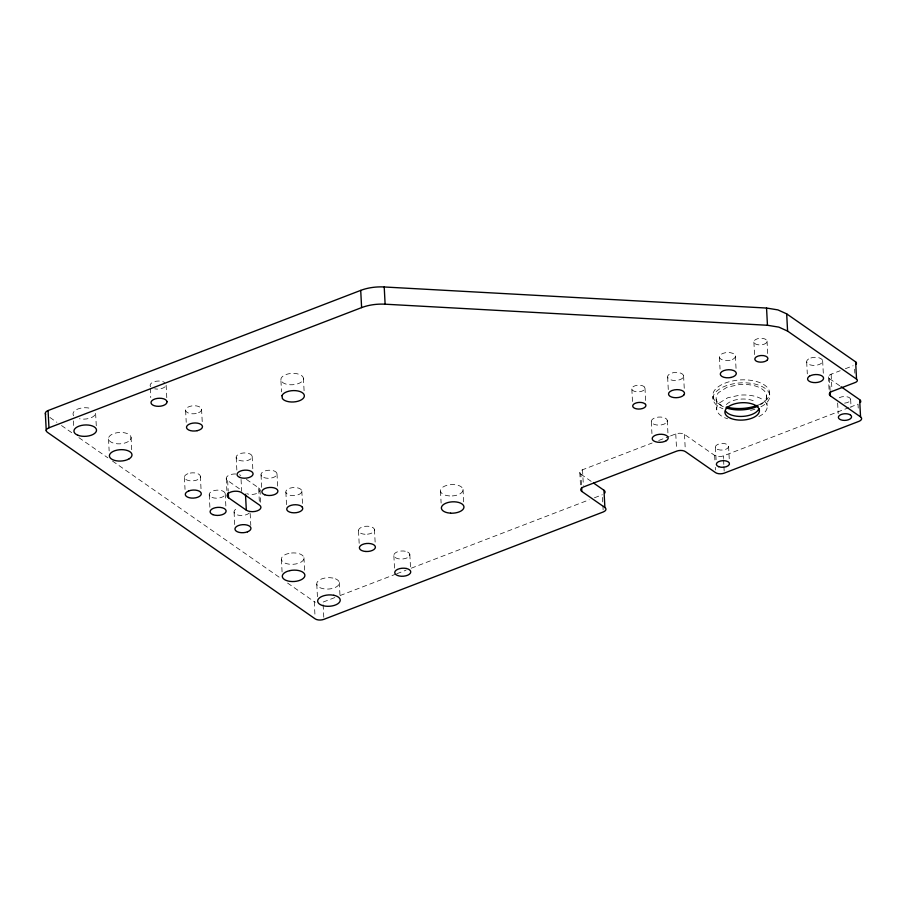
<?xml version="1.0" encoding="UTF-8"?>
<svg xmlns="http://www.w3.org/2000/svg" width="907" height="907" viewBox="0 0 907 907"><rect width="100%" height="100%" fill="white"/><g stroke="black" fill="none" stroke-linecap="round" stroke-linejoin="round"><path stroke-width="0.68" stroke-dasharray="4.54 3.4" d="M280.898 379.954L281.057 378.468A11.315 5.691 -3 0 1 297.043 373.752A11.315 5.691 -3 0 1 300.75 382.448A11.315 5.691 -3 0 1 282.848 382.663L280.898 379.954L281.521 391.881M581.466 484.814L580.911 474.214A6.281 3.163 -3 0 1 582.543 469.758L652.133 443.001M658.697 440.485L669.196 436.448M670.511 435.938L675.76 433.92A6.281 3.163 -3 0 1 684.49 434.408L714.648 455.416A6.281 3.163 -3 0 0 723.367 455.892L848.782 407.685M830.12 390.588L829.497 378.661A6.281 3.163 -3 0 1 831.129 374.206L840.188 370.725M845.358 368.73L853.124 365.748M334.842 597.566L322.983 602.123A6.281 3.163 -3 0 1 321.532 602.554M340.114 595.536L395.463 574.267M396.778 573.757L406.007 570.208M411.268 568.19L589.165 499.814M594.436 497.784L602.339 494.746M850.097 407.175L858.022 404.137L858.226 408.105M829.497 378.661L839.939 385.94M580.911 474.214L591.285 481.447M246.398 479.361L258.62 487.875L259.391 502.444M235.718 474.01A8.016 4.025 -3 0 0 233.632 474.032L231.58 474.327A8.016 4.025 -3 0 0 227.646 480.563L242.09 490.63M49.908 417.458L56.869 422.299M61.506 425.53L73.093 433.614M78.898 437.65L107.876 457.842M112.513 461.073L279.481 577.408M287.598 583.065L314.264 601.647A6.281 3.163 -3 0 0 315.353 602.214M854.621 369.228L854.836 373.196M850.653 399.341L851.061 407.288M837.649 403.014L838.204 413.603M831.129 374.206L831.968 390.101M828.397 376.836L829.1 390.078M822.649 360.737L823.409 375.305M806.686 361.972L807.309 373.899M767.039 341.077L767.73 354.32M769.555 391.971L769.714 394.953M766.585 395.203L767.141 405.769M753.898 342.109L754.59 355.351M735.384 355.918L736.076 369.172M728.582 446.255L729.341 460.824M719.421 357.165L720.045 369.092M723.367 455.892L723.503 458.545M723.582 459.872L723.854 465.166M723.922 466.493L724.205 471.787M716.201 399.125L716.757 409.703M712.913 396.393L713.072 399.375M715.442 447.276L716.133 460.529M714.648 455.416L714.988 462.037M715.272 467.332L715.408 469.985M683.595 375.827L684.286 389.069M684.49 434.408L685.25 448.976M675.76 433.92L676.531 448.489M667.631 377.074L668.323 390.316M667.28 420.451L667.971 433.693M651.317 421.698L651.94 433.614M644.968 388.003L645.659 401.245M631.828 389.024L632.587 403.592M602.475 497.387L602.826 504.02M602.894 505.335L603.166 510.641M582.543 469.758L583.371 485.653M579.811 472.388L580.514 485.63M463.035 489.406L463.794 503.975M440.496 491.163L441.119 503.079M409.817 554.392L410.52 567.635M393.865 555.64L394.556 568.882M374.466 529.631L375.169 542.874M358.514 530.867L359.206 544.121M339.309 582.498L340 595.752M323.13 604.776L323.822 618.018M316.781 584.255L317.473 597.509M303.426 378.196L304.128 391.45M314.264 601.647L315.024 616.216M301.816 490.936L302.519 504.179M303.958 557.737L304.65 570.991M285.864 492.184L286.555 505.426M276.986 473.635L277.678 486.878M281.431 559.494L282.122 572.748M261.023 474.883L261.726 488.125M260.003 489.791L260.694 503.045M252.157 456.334L252.917 470.903M250.173 513.487L250.797 525.414M241.058 479.463L241.681 491.39M236.194 457.582L236.965 472.15M234.074 512.081L234.766 525.334M227.646 480.563L228.201 491.163M226.262 478.647L226.886 490.574M225.197 493.544L225.968 508.113M209.234 494.78L209.936 508.033M201.569 409.159L202.261 422.401M200.368 476.243L201.059 489.485M185.606 410.406L186.23 422.322M184.404 477.479L185.028 489.406M166.786 397.685L166.094 384.443L165.981 385.498A8.016 4.025 -3 0 1 154.655 388.842M150.267 388.332L150.755 397.606M131.05 437.265L131.753 450.518M108.523 439.022L109.146 450.949M96.278 425.802L95.575 412.549A11.315 5.691 -3 0 1 79.431 418.762M73.399 420.927L73.671 426.233M758.49 404.885A28.434 14.308 -3 0 0 767.776 388.037A28.434 14.308 -3 0 0 739.058 379.988C730.679 380.883 721.859 382.981 715.623 389.001A28.434 14.308 -3 0 0 722.754 405.78M844.587 403.139A6.598 3.322 -3 0 0 849.519 397.754L848.362 397.153A6.598 3.322 -3 0 0 838.136 398.649M150.562 386.699A8.016 4.025 -3 0 1 154.496 381.609A8.016 4.025 -3 0 1 164.723 382.527M249.266 512.92A8.016 4.025 -3 0 1 246.579 514.62L244.709 515.165A8.016 4.025 -3 0 1 234.913 513.566A8.016 4.025 -3 0 1 237.532 508.317M258.62 487.875A8.016 4.025 -3 0 1 257.373 493.204A8.016 4.025 -3 0 1 246.817 493.68M239.448 474.758A8.016 4.025 -3 0 1 240.843 475.495M73.66 415.746A11.315 5.691 -3 0 1 77.934 408.978A11.315 5.691 -3 0 1 91.664 408.819M760.916 406.801A28.434 14.308 -3 0 0 767.356 390.339A28.434 14.308 -3 0 0 739.205 382.969C730.838 383.865 722.017 385.963 715.77 391.983A28.434 14.308 -3 0 0 722.913 408.762M754.907 409.227A28.434 14.308 -3 0 1 748.468 410.758M758.83 416.551A25.294 12.721 -3 0 0 765.179 401.824A25.294 12.721 -3 0 0 740.01 395.112L727.675 397.788L719.16 403.127A25.294 12.721 -3 0 0 727.607 418.785M726.382 404.59A17.278 8.696 -3 0 1 756.189 402.266M760.576 404.703A25.294 12.721 -3 0 0 763.921 390.52A25.294 12.721 -3 0 0 739.454 384.545L727.119 387.21L718.605 392.55A25.294 12.721 -3 0 0 724.954 407.481M682.835 377.913L681.69 378.843A8.016 4.025 -3 0 1 669.015 378.99L668.062 378.083A8.016 4.025 -3 0 1 676.044 372.403A8.016 4.025 -3 0 1 682.835 377.913M766.415 342.789L765.474 343.56A6.598 3.322 -3 0 1 756.177 344.286L755.032 343.685A6.598 3.322 -3 0 1 759.964 338.3A6.598 3.322 -3 0 1 766.415 342.789M808.591 358.968L807.445 359.898A8.016 4.025 -3 0 0 814.577 365.396A8.016 4.025 -3 0 0 821.957 359.399A8.016 4.025 -3 0 0 808.591 358.968M128.375 441.516L126.175 442.593A11.315 5.691 -3 0 1 108.636 439.51A11.315 5.691 -3 0 1 122.83 432.548A11.315 5.691 -3 0 1 128.375 441.516M187.862 473.715L186.309 474.474A8.016 4.025 -3 0 0 190.232 480.835A8.016 4.025 -3 0 0 200.288 475.892A8.016 4.025 -3 0 0 187.862 473.715M665.375 423.467L663.822 424.227A8.016 4.025 -3 0 1 652.7 423.614L651.748 422.707A8.016 4.025 -3 0 1 660.772 417.05A8.016 4.025 -3 0 1 665.375 423.467M288.936 553.395L286.306 554.166A11.315 5.691 -3 0 0 286.941 563.746A11.315 5.691 -3 0 0 303.936 558.735A11.315 5.691 -3 0 0 288.936 553.395M196.252 413.479L194.2 413.773A8.016 4.025 -3 0 1 186.366 408.32A8.016 4.025 -3 0 1 200.186 407.243L201.139 408.15A8.016 4.025 -3 0 1 196.252 413.479M730.067 360.249L728.015 360.544A8.016 4.025 -3 0 1 719.795 355.589A8.016 4.025 -3 0 1 732.607 353.277L734.001 354.002A8.016 4.025 -3 0 1 730.067 360.249M449.691 495.959L446.879 495.607A11.315 5.691 -3 0 1 443.183 486.912A11.315 5.691 -3 0 1 461.085 486.696L462.423 487.977A11.315 5.691 -3 0 1 449.691 495.959M365.022 534.268L363.038 534.019A8.016 4.025 -3 0 1 361.405 527.33A8.016 4.025 -3 0 1 374.24 528.94A8.016 4.025 -3 0 1 365.022 534.268M405.293 551.241L403.309 550.991A8.016 4.025 -3 0 0 394.092 556.32A8.016 4.025 -3 0 0 406.926 557.93A8.016 4.025 -3 0 0 405.293 551.241M332.926 578.054L330.114 577.702A11.315 5.691 -3 0 0 317.099 585.23A11.315 5.691 -3 0 0 335.216 587.498A11.315 5.691 -3 0 0 332.926 578.054M644.616 387.164L643.834 386.427A6.598 3.322 -3 0 0 635.41 385.668A6.598 3.322 -3 0 0 632.179 389.863L632.961 390.6A6.598 3.322 -3 0 0 641.385 391.359A6.598 3.322 -3 0 0 644.616 387.164M301.385 489.916L300.444 489.02A8.016 4.025 -3 0 0 286.952 489.769A8.016 4.025 -3 0 0 293.063 495.607A8.016 4.025 -3 0 0 301.385 489.916M717.72 449.464A6.598 3.322 -3 0 0 728.491 447.128A6.598 3.322 -3 0 0 719.818 443.716A6.598 3.322 -3 0 0 717.72 449.464M212.011 497.433A8.016 4.025 -3 0 0 225.083 494.598A8.016 4.025 -3 0 0 214.562 490.46A8.016 4.025 -3 0 0 212.011 497.433M238.972 460.223A8.016 4.025 -3 0 0 252.044 457.389A8.016 4.025 -3 0 0 241.511 453.251A8.016 4.025 -3 0 0 238.972 460.223M263.801 477.524A8.016 4.025 -3 0 0 276.873 474.69A8.016 4.025 -3 0 0 266.352 470.552A8.016 4.025 -3 0 0 263.801 477.524"/><path stroke-width="1.36" d="M45.69 414.318A6.281 3.163 -3 0 1 48.06 410.565L360.714 290.387A31.416 15.804 -3 0 1 384.217 286.975L766.551 308.051L777.923 309.899L786.686 313.867L855.641 361.904A4.716 2.37 -3 0 1 856.004 364.251M48.967 427.787L361.61 307.609A31.416 15.804 -3 0 1 385.112 304.196L767.458 325.273L778.83 327.121L787.582 331.089L856.537 379.126A4.716 2.37 -3 0 1 855.312 382.471L832.036 391.416A6.281 3.163 -3 0 0 830.404 395.883L860.55 416.891A6.281 3.163 -3 0 1 858.918 421.358L724.274 473.114A6.281 3.163 -3 0 1 715.544 472.626L685.397 451.618A6.281 3.163 -3 0 0 676.667 451.142L583.45 486.968A6.281 3.163 -3 0 0 581.818 491.435L604.878 507.501A6.281 3.163 -3 0 1 603.246 511.967L323.89 619.345A6.281 3.163 -3 0 1 315.16 618.857L47.334 432.254A6.281 3.163 -3 0 1 48.967 427.787L48.06 410.565M841.095 386.745L859.655 399.67A6.281 3.163 -3 0 1 860.392 402.493M593.597 483.057L603.971 490.279A6.281 3.163 -3 0 1 604.708 493.102M228.541 497.784L246.319 510.176A8.016 4.025 -3 0 0 257.452 510.788A8.016 4.025 -3 0 0 259.527 505.097L241.75 492.716A8.016 4.025 -3 0 0 234.528 491.254L232.487 491.549A8.016 4.025 -3 0 0 228.541 497.784L228.269 492.49M859.655 399.67L860.55 416.891M855.641 361.904L856.537 379.126M830.188 391.915L830.404 395.883M786.686 313.867L787.582 331.089M766.551 308.051L767.458 325.273M603.971 490.279L604.878 507.501M581.602 487.467L581.818 491.435M384.217 286.975L385.112 304.196M360.714 290.387L361.61 307.609M245.491 494.281L246.319 510.176M45.35 413.524L46.257 430.746M757.288 405.361A28.434 14.308 -3 0 1 726.36 406.96M758.921 408.672A17.278 8.696 -3 0 1 743.275 416.358A17.278 8.696 -3 0 1 725.668 411.268M758.275 405.985A25.294 12.721 -3 0 1 725.974 407.855M167.001 401.665L166.888 402.719A8.016 4.025 -3 0 1 154.36 405.746A8.016 4.025 -3 0 1 155.086 398.921A8.016 4.025 -3 0 1 167.001 401.665M281.964 395.69L282.406 398.615L283.744 399.885A11.315 5.691 -3 0 0 301.646 399.67A11.315 5.691 -3 0 0 297.95 390.974A11.315 5.691 -3 0 0 281.964 395.69M683.731 395.135L682.597 396.053A8.016 4.025 -3 0 1 669.91 396.212L668.969 395.305A8.016 4.025 -3 0 1 676.951 389.625A8.016 4.025 -3 0 1 683.731 395.135M767.311 360.011L766.37 360.782A6.598 3.322 -3 0 1 757.084 361.508L755.928 360.907A6.598 3.322 -3 0 1 760.86 355.521A6.598 3.322 -3 0 1 767.311 360.011M809.486 376.19L808.352 377.119A8.016 4.025 -3 0 0 815.484 382.607A8.016 4.025 -3 0 0 822.853 376.62A8.016 4.025 -3 0 0 809.486 376.19M129.27 458.738L127.082 459.815A11.315 5.691 -3 0 1 109.543 456.731A11.315 5.691 -3 0 1 123.726 449.759A11.315 5.691 -3 0 1 129.27 458.738M188.769 490.925L187.216 491.696A8.016 4.025 -3 0 0 191.139 498.045A8.016 4.025 -3 0 0 201.184 493.113A8.016 4.025 -3 0 0 188.769 490.925M666.282 440.677L664.718 441.448A8.016 4.025 -3 0 1 653.596 440.836L652.655 439.929A8.016 4.025 -3 0 1 661.668 434.272A8.016 4.025 -3 0 1 666.282 440.677M247.475 531.831L245.616 532.386A8.016 4.025 -3 0 1 234.992 528.6A8.016 4.025 -3 0 1 247.021 525.051A8.016 4.025 -3 0 1 247.475 531.831M289.843 570.616L287.213 571.387A11.315 5.691 -3 0 0 287.848 580.968A11.315 5.691 -3 0 0 304.843 575.956A11.315 5.691 -3 0 0 289.843 570.616M197.148 430.7L195.107 430.995A8.016 4.025 -3 0 1 187.273 425.542A8.016 4.025 -3 0 1 201.093 424.465L202.034 425.36A8.016 4.025 -3 0 1 197.148 430.7M730.963 377.459L728.922 377.765A8.016 4.025 -3 0 1 720.691 372.811A8.016 4.025 -3 0 1 733.514 370.498L734.908 371.224A8.016 4.025 -3 0 1 730.963 377.459M450.586 513.181L447.786 512.829A11.315 5.691 -3 0 1 444.09 504.133A11.315 5.691 -3 0 1 461.992 503.918L463.318 505.188A11.315 5.691 -3 0 1 450.586 513.181M365.918 551.49L363.934 551.241A8.016 4.025 -3 0 1 362.312 544.551A8.016 4.025 -3 0 1 375.147 546.161A8.016 4.025 -3 0 1 365.918 551.49M406.2 568.462L404.216 568.213A8.016 4.025 -3 0 0 394.987 573.541A8.016 4.025 -3 0 0 407.821 575.151A8.016 4.025 -3 0 0 406.2 568.462M333.821 595.275L331.021 594.924A11.315 5.691 -3 0 0 318.006 602.452A11.315 5.691 -3 0 0 336.123 604.72A11.315 5.691 -3 0 0 333.821 595.275M850.415 414.975L849.269 414.374A6.598 3.322 -3 0 0 841.254 414.476A6.598 3.322 -3 0 0 838.76 418.41L839.542 419.159A6.598 3.322 -3 0 0 848.703 419.669A6.598 3.322 -3 0 0 850.415 414.975M645.523 404.386L644.741 403.638A6.598 3.322 -3 0 0 636.317 402.889A6.598 3.322 -3 0 0 633.086 407.084L633.868 407.821A6.598 3.322 -3 0 0 642.281 408.581A6.598 3.322 -3 0 0 645.523 404.386M302.292 507.138L301.351 506.242A8.016 4.025 -3 0 0 287.848 506.99A8.016 4.025 -3 0 0 293.959 512.818A8.016 4.025 -3 0 0 302.292 507.138M77.866 435.258A11.315 5.691 -3 0 0 96.323 431.267A11.315 5.691 -3 0 0 81.46 425.428A11.315 5.691 -3 0 0 77.866 435.258M239.867 477.445A8.016 4.025 -3 0 0 252.951 474.61A8.016 4.025 -3 0 0 242.418 470.472A8.016 4.025 -3 0 0 239.867 477.445M264.708 494.746A8.016 4.025 -3 0 0 277.78 491.911A8.016 4.025 -3 0 0 267.248 487.773A8.016 4.025 -3 0 0 264.708 494.746M212.918 514.654A8.016 4.025 -3 0 0 225.99 511.82A8.016 4.025 -3 0 0 215.458 507.682A8.016 4.025 -3 0 0 212.918 514.654M718.627 466.674A6.598 3.322 -3 0 0 729.387 464.35A6.598 3.322 -3 0 0 720.725 460.937A6.598 3.322 -3 0 0 718.627 466.674M730.906 418.444A17.278 8.696 -3 0 0 759.114 412.334A17.278 8.696 -3 0 0 736.405 403.422A17.278 8.696 -3 0 0 730.906 418.444"/></g></svg>
